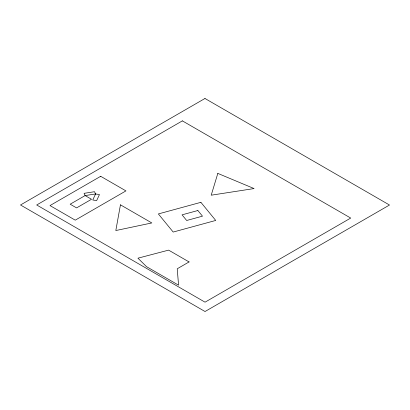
<?xml version="1.0" encoding="UTF-8"?>
<svg xmlns="http://www.w3.org/2000/svg" width="410" height="410" viewBox="0 0 410 410"><rect width="100%" height="100%" fill="white"/><g stroke="black" fill="none" stroke-linecap="round" stroke-linejoin="round"><path stroke-width="0.61" d="M120.448 204.826L115.82 230.543L151.828 222.943L120.448 204.826M217.818 173.394L211.211 195.196L254.077 188.564L217.818 173.394M95.566 193.956L92.768 199.993L96.652 200.592L99.456 194.56L95.566 193.956L85.116 195.575L70.177 204.2L76.578 207.901L91.522 199.27L85.116 195.575L84.076 193.33L94.525 191.711L95.566 193.956M204.964 98.482L20.5 204.979L205.036 311.518L389.5 205.02L204.964 98.482M182.373 120.868L36.69 204.979L205.036 302.175L350.719 218.064L182.373 120.868M100.686 176.305L49.989 205.574L75.245 220.16L125.942 190.891L100.686 176.305M189.071 261.934L177.222 268.776L178.57 285.165L146.554 266.679L137.934 258.187L168.618 250.126L189.071 261.934M200.89 202.33L158.357 213.933L173.194 232.055L215.727 220.447L200.89 202.33M197.866 210.525L182.045 214.84L186.668 220.488L202.489 216.167L197.866 210.525"/></g></svg>
